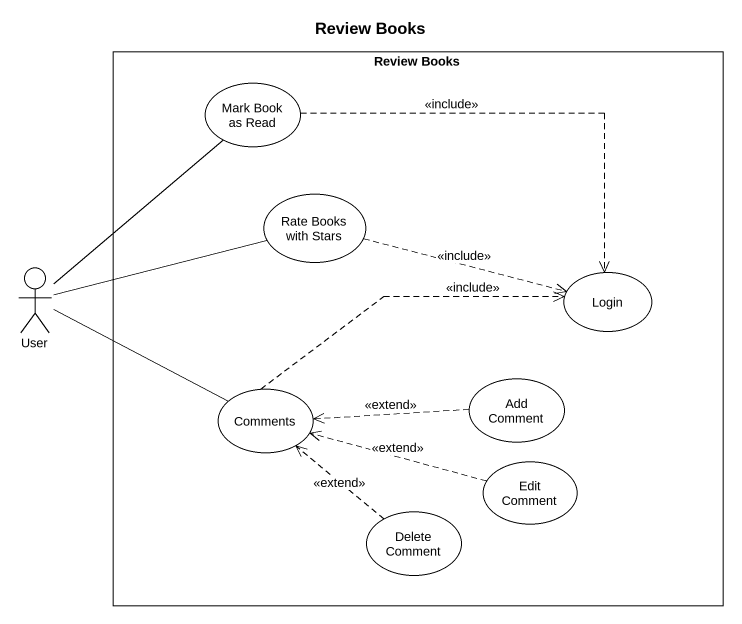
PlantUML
@startuml
title Review Books
rectangle "Review Books" as Review_Books {
  usecase "Mark Book as Read" as Mark_Book_as_Read
  usecase "Rate Books with Stars" as Rate_Books_with_Stars
  usecase Login
  usecase Comments
  usecase "Add Comment" as Add_Comment
  usecase "Edit Comment" as Edit_Comment
  usecase "Delete Comment" as Delete_Comment
}
actor User
Mark_Book_as_Read .right.> Login : <<include>>
Rate_Books_with_Stars .right.> Login : <<include>>
User -up- Mark_Book_as_Read
User -right- Rate_Books_with_Stars
User -right- Comments
Comments .right.> Login : <<include>>
Add_Comment .left.> Comments : <<extend>>
Edit_Comment .left.> Comments : <<extend>>
Delete_Comment .up.> Comments : <<extend>>
@enduml
